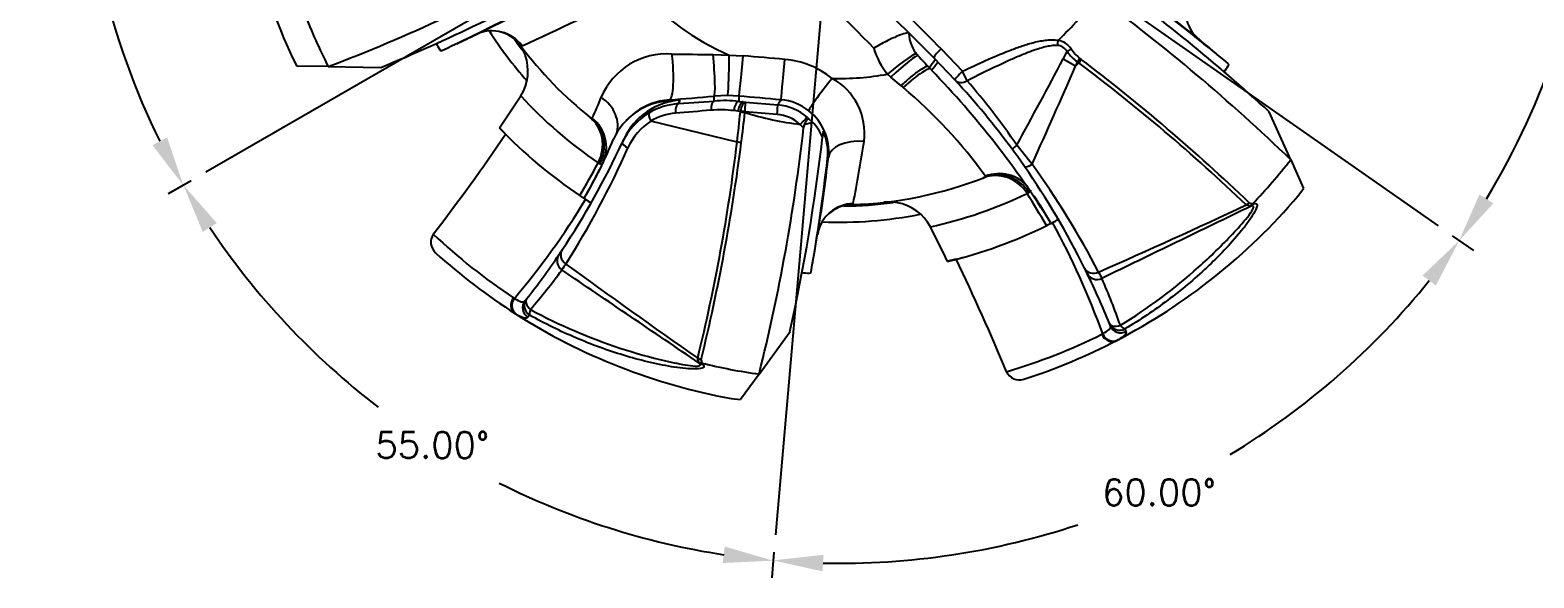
# Model space of a CAD drawing. Extents: x 72.5 to 140.5, y -17.7 to 26.
# Drawn here: x 132.07 to 137.49, y 9.7 to 11.67 of the extents above; entities that cross this region are included whole.
import ezdxf

# ---------------------------------------------------------------- set-up
doc = ezdxf.new("R2010")
doc.units = 0
doc.header["$MEASUREMENT"] = 0
doc.header["$PDMODE"] = 3
doc.layers.get('0').update_dxf_attribs({"linetype": 'CONTINUOUS'})
doc.layers.get('Defpoints').update_dxf_attribs({"color": 10, "linetype": 'CONTINUOUS'})
for name, color, linetype in [('Default', 7, 'CONTINUOUS'), ('Dims', 4, 'CONTINUOUS'), ('ODG-42643R1', 7, 'CONTINUOUS')]:
    doc.layers.add(name, color=color, linetype=linetype)
doc.styles.add('RomanS', font='romans')
doc.dimstyles.get("Standard").update_dxf_attribs({"dimtxt": 0.094, "dimasz": 0.18, "dimexe": 0.0625, "dimexo": 0.0625, "dimgap": 0.09, "dimtad": 0, "dimtih": 1, "dimtoh": 1, "dimdec": 4, "dimzin": 4, "dimdsep": 46, "dimtxsty": 'RomanS', "dimcen": 0.09, "dimazin": 1, "dimtfac": 1, "dimtdec": 4, "dimtofl": 0, "dimtmove": 0, "dimatfit": 1, "dimfxl": 1, "dimtolj": 1, "dimtzin": 0, "dimarcsym": 0})

# ---------------------------------------------------------------- blocks, each defined once
blk = doc.blocks.new('SE')
at = {"layer": 'ODG-42643R1', "color": 7, "linetype": 'Continuous'}
for p, q in [((8.6089, 5.0965), (8.1701, 5.5353)), ((7.1229, 5.1404), (7.1169, 5.1419)), ((7.8122, 5.1092), (7.8705, 5.1065)), ((7.8705, 5.1065), (7.9212, 5.1042)), ((8.6351, 5.1295), (8.7127, 5.0487)), ((9.0759, 5.0928), (9.09, 5.1194)), ((6.2938, 5.0972), (6.3098, 5.0672)), ((6.4234, 5.0653), (6.3098, 5.0672)), ((6.4234, 5.0653), (6.6132, 5.062)), ((8.6856, 5.0168), (8.6089, 5.0965)), ((9.1203, 5.0665), (9.0759, 5.0928)), ((9.1321, 5.0788), (9.1203, 5.0665)), ((9.1203, 5.0665), (9.1203, 5.0665)), ((9.1321, 5.0788), (9.1272, 5.0825)), ((9.1365, 5.0949), (9.1413, 5.0912)), ((8.4542, 5.0267), (8.4416, 5.0381)), ((8.4906, 4.9963), (8.4542, 5.0267)), ((7.6547, 4.945), (7.6505, 4.9411)), ((7.6933, 4.9446), (7.6505, 4.9411)), ((7.6873, 4.9316), (7.8164, 4.9411)), ((7.8649, 4.9608), (7.8163, 4.9589)), ((7.8164, 4.9411), (7.8163, 4.9589)), ((7.9053, 4.9589), (7.8649, 4.9608)), ((7.9053, 4.9589), (7.9053, 4.9398)), ((7.9053, 4.9398), (7.9206, 4.9382)), ((7.9016, 4.9049), (7.887, 4.9065)), ((7.9023, 4.9048), (7.9016, 4.9049)), ((7.9111, 4.9033), (7.903, 4.9047)), ((7.9112, 4.9038), (7.903, 4.9047)), ((7.9206, 4.9382), (7.9295, 4.9373)), ((7.9275, 4.9025), (7.9275, 4.902)), ((7.9295, 4.9373), (8.0459, 4.9272)), ((9.8973, 4.7289), (9.8199, 4.9023)), ((7.3703, 4.8805), (7.3758, 4.8793)), ((7.8989, 4.7925), (7.5877, 4.8679)), ((8.139, 4.8442), (8.127, 4.8567)), ((8.1409, 4.8563), (8.139, 4.8442)), ((8.1409, 4.8563), (8.1712, 4.8648)), ((8.1526, 4.8816), (8.1609, 4.8739)), ((8.1712, 4.8648), (8.1609, 4.8739)), ((8.2098, 4.8317), (8.2074, 4.8106)), ((9.8973, 4.7289), (9.9435, 4.6252)), ((7.4041, 4.7141), (7.3975, 4.7182)), ((8.7916, 4.6651), (8.7954, 4.6693)), ((9.9231, 4.5979), (9.9435, 4.6252)), ((7.3347, 4.5975), (7.3313, 4.5997)), ((8.3181, 4.5709), (8.3134, 4.5669)), ((8.9525, 4.6112), (8.9457, 4.6075)), ((9.7491, 4.561), (9.7365, 4.5658)), ((9.7472, 4.5738), (9.7595, 4.5701)), ((9.7542, 4.5615), (9.7491, 4.561)), ((9.7595, 4.5701), (9.7646, 4.5709)), ((8.1751, 4.3735), (8.1934, 4.4819)), ((9.0188, 4.4927), (9.0152, 4.4909)), ((8.172, 4.355), (8.1725, 4.3582)), ((7.0919, 4.2304), (7.095, 4.2283)), ((7.1334, 4.2188), (7.1392, 4.2262)), ((7.1026, 4.1706), (7.0994, 4.1726)), ((7.1502, 4.1678), (7.1442, 4.1601)), ((9.2462, 4.1291), (9.2426, 4.1379)), ((7.9784, 3.9548), (8.09, 4.1085)), ((9.2154, 4.0989), (9.2187, 4.1006)), ((9.2725, 4.0783), (9.2691, 4.0766)), ((9.2987, 4.1181), (9.3024, 4.1091)), ((7.7589, 3.9992), (7.7568, 4.0125)), ((7.7619, 3.995), (7.7589, 3.9992)), ((7.7691, 4.0072), (7.772, 3.9947)), ((7.772, 3.9947), (7.7752, 3.9907)), ((7.9784, 3.9548), (7.9117, 3.8629)), ((7.8779, 3.867), (7.9117, 3.8629))]:
    blk.add_line(p, q, dxfattribs=at)
for centre, radius, start, end in [((8.2675, 6.0036), 2.1719, 182.4651, 204.6668), ((113.6462, 109.8164), 148.279, 224.672276, 224.911386), ((4.5957, -0.9796), 7.9025, 51.02395, 54.91656), ((3.9429, 11.5214), 6.9163, 291.01717, 298.60095), ((3.223, 12.7606), 8.4478, 295.30218, 299.8172), ((3.4903, 12.2827), 7.9025, 296.02395, 299.91656), ((152.6833, 147.4917), 202.6972, 224.487486, 224.614024), ((4.2755, -1.4238), 8.4478, 50.30218, 54.8172), ((3.9249, 11.5252), 7, 292.58492, 298.96059), ((5.0985, -0.2656), 7, 47.58492, 53.96059), ((3.6131, 12.8943), 8.5113, 294.3539, 297.27356), ((8.2675, 6.0036), 0.9811, 222.2852, 246.1318), ((8.2675, 6.0036), 1.1555, 313.1234, 323.6791), ((5.0943, -0.2477), 6.9163, 46.01717, 53.60095), ((8.2675, 6.0036), 2.0691, 201.1464, 206.9692), ((3.8267, 11.6929), 7.225, 295.05976, 295.67843), ((8.2675, 6.0036), 1.5, 212.6992, 221.2615), ((7.0131, 5.0653), 0.1292, 36.8629, 78.3273), ((8.2675, 6.0036), 1.4421, 215.5273, 217.5098), ((8.6436, 5.1892), 0.1245, 181.367, 223.0071), ((9.0452, 5.0901), 0.0712, 33.4787, 80.1638), ((4.988, -0.4254), 7.225, 50.05764, 50.67843), ((8.2675, 6.0036), 1.6875, 210.4427, 211.3154), ((7.264, 5.2602), 0.1898, 215.806, 217.6749), ((6.9793, 5.0511), 0.1646, 19.6769, 34.0762), ((8.2675, 6.0036), 1.4375, 216.8304, 231.3845), ((6.9745, 5.0497), 0.1696, 328.0829, 19.576), ((7.6449, 4.8549), 0.2565, 85.7986, 157.1225), ((7.9424, 24.1565), 19.0478, 269.16157, 269.6082), ((-3.6615, -130.7564), 136.3535, 85.063768, 85.127055), ((8.6435, 5.2037), 0.2611, 195.9625, 219.3576), ((49.0445, 42.8683), 55.369, 223.0036, 223.06388), ((9.0539, 5.101), 0.0405, 27.0888, 89.266), ((9.2258, 5.2192), 0.1685, 216.2804, 234.1971), ((9.2236, 5.2075), 0.1424, 213.2708, 232.2758), ((8.044, 4.7766), 0.3159, 51.2235, 85.0333), ((10.3413, 6.6835), 2.3853, 222.8407, 223.1514), ((6.2183, 2.7496), 3.3135, 31.9254, 44.0189), ((-6.4253, 13.241), 17.5122, 331.11511, 332.27137), ((-26.3944, 20.5588), 38.7467, 335.85999, 336.43208), ((-0.2882, 9.1425), 10.2535, 336.57659, 336.67387), ((5.2136, -0.1501), 6.5343, 46.1963, 53.15245), ((4.9231, -0.4621), 6.9737, 46.23081, 52.78031), ((8.2675, 6.0036), 1.6875, 325.4427, 326.3154), ((8.2675, 6.0036), 0.9811, 268.5014, 280.224), ((8.1328, 4.8247), 0.2262, 352.5674, 61.1944), ((6.9055, 3.1143), 2.4607, 49.6527, 49.8947), ((6.5759, 3.0635), 2.875, 36.309, 42.7956), ((6.8853, 3.4081), 2.4452, 34.1755, 41.0559), ((1.1799, 8.8021), 7.073, 325.97066, 327.0989), ((8.2674, 6.0036), 1.5521, 222.2454, 235.9097), ((6.5602, 5.2786), 0.9082, 333.9127, 339.1003), ((7.6671, 4.7064), 0.2352, 94.0301, 155.7645), ((7.7113, 4.7021), 0.2431, 94.2444, 154.9425), ((7.6689, 4.7156), 0.2298, 93.5229, 110.8108), ((4.9145, 37.8111), 32.98, 274.76605, 275.04781), ((4.8528, 6.2472), 3.125, 335.1015, 335.3639), ((7.8537, 4.4472), 0.4953, 84.019, 94.3217), ((9.4567, 4.0781), 1.6466, 148.212, 148.9573), ((8.0406, 4.7575), 0.1888, 51.7262, 84.9925), ((7.3929, 3.6674), 1.7235, 35.54, 50.0979), ((7.7067, 4.6875), 0.245, 120.5854, 155.1755), ((7.6689, 4.7156), 0.2298, 110.8108, 132.3936), ((7.7059, 4.6886), 0.2437, 94.3822, 120.5679), ((7.6924, 4.7006), 0.1974, 94.7097, 122.0377), ((16.5989, -105.2809), 110.5389, 94.562849, 94.629951), ((7.8399, 4.4731), 0.4359, 83.7962, 94.5635), ((1.6552, 5.539), 6.2881, 353.18154, 354.1735), ((7.9031, 4.9068), 0.00214, 247.9214, 265.8067), ((7.8962, 4.6068), 0.2942, 83.9585, 87.1495), ((7.8953, 4.61), 0.2937, 83.7197, 86.917), ((0.7152, 5.7061), 7.2569, 352.75244, 353.6172), ((8.3177, 4.8593), 0.3926, 173.7592, 174.1353), ((8.2675, 6.0036), 1.1555, 252.8735, 263.0177), ((8.031, 4.748), 0.1451, 48.5563, 85.0577), ((8.0297, 4.7415), 0.1864, 48.7449, 85.0205), ((8.0424, 4.7579), 0.1873, 354.1824, 52.0665), ((8.2675, 6.0036), 1.6875, 223.4132, 236.3727), ((7.6689, 4.7156), 0.2298, 133.4845, 137.8532), ((7.7026, 4.6856), 0.2155, 122.2194, 156.4269), ((7.6208, 4.7589), 0.1656, 133.4268, 133.9218), ((1.2694, 5.6256), 6.9139, 346.01547, 353.51065), ((8.054, 4.7471), 0.1661, 22.4931, 45.1286), ((8.0424, 4.7544), 0.1845, 353.3022, 24.7595), ((1.4842, 8.5827), 6.7286, 322.2229, 326.01339), ((8.2675, 6.0036), 1.6875, 224.4756, 225.5149), ((4.8755, 5.9985), 2.875, 326.3129, 335.1513), ((5.9738, 5.4007), 1.595, 329.5277, 337.9925), ((4.8755, 5.9985), 2.875, 335.1513, 335.4741), ((1.4111, 5.5715), 6.5344, 346.19675, 353.15272), ((0.9956, 5.667), 6.9739, 346.23124, 352.78054), ((1.2536, 5.6135), 7, 347.58492, 353.41403), ((1.9888, 5.7863), 6.445, 349.13063, 351.15635), ((-2.7309, -4.6414), 14.9756, 38.65458, 38.99359), ((4.571, 6.0738), 3.21, 327.5725, 336.0709), ((1.4667, 5.5056), 6.8028, 349.99757, 353.47821), ((1.4265, 5.5458), 6.8499, 350.87035, 353.23497), ((8.1831, 4.7592), 0.05, 328.2184, 335.9962), ((6.5759, 3.0635), 2.875, 34.8098, 36.309), ((8.2675, 6.0036), 2.0691, 316.1464, 321.9692), ((4.8945, 6.0386), 2.8299, 329.4391, 332.1867), ((4.8352, 6.0025), 2.8821, 330.6938, 332.9856), ((6.5759, 3.0635), 2.875, 26.313, 34.8098), ((6.3595, 2.8381), 3.2088, 27.5715, 35.7462), ((8.2675, 6.0036), 1.4375, 271.8304, 291.3845), ((4.9444, 6.0476), 2.8169, 319.7712, 328.7403), ((8.2675, 6.0036), 1.6875, 236.8997, 237.756), ((8.3166, 4.438), 0.1292, 91.8629, 133.3273), ((8.2675, 6.0036), 1.4421, 270.6691, 277.7786), ((8.3009, 4.7552), 0.1898, 270.806, 272.6749), ((8.4483, 4.4118), 0.1646, 79.6769, 96.6287), ((8.4471, 4.407), 0.1696, 28.0829, 79.576), ((8.2675, 6.0036), 1.5521, 282.2454, 295.9097), ((6.5507, 3.1001), 2.8299, 29.4391, 32.1867), ((6.5523, 3.0307), 2.8821, 30.6938, 32.9436), ((-3.5843, 33.1175), 31.5063, 293.94724, 295.01142), ((8.2675, 6.0036), 2.1719, 297.4651, 319.6668), ((8.2675, 6.0036), 1.5, 267.6925, 281.236), ((8.2675, 6.0036), 1.6875, 296.8997, 297.756), ((8.2835, 5.9728), 1.6527, 297.1515, 297.7623), ((6.8456, 4.4315), 0.0521, 145.8325, 227.4817), ((8.2675, 6.0037), 2.1277, 226.4837, 236.4573), ((2.3001, 1.2648), 7.073, 25.97066, 27.0989), ((8.2675, 6.0036), 1.6875, 283.4132, 296.3711), ((8.2675, 6.0036), 1.6875, 296.7861, 297.1578), ((6.5678, 3.1477), 2.8169, 19.7712, 28.7403), ((4.8755, 5.9985), 2.875, 325.8888, 326.3129), ((8.2675, 6.0036), 2.1719, 227.8649, 237.4651), ((4.8755, 5.9985), 2.875, 321.9433, 325.8888), ((8.3322, 3.6558), 1.2616, 146.4792, 147.6459), ((25.9039, 29.9389), 31.6464, 233.9506, 235.01007), ((8.2675, 6.0036), 1.6875, 284.4756, 285.5149), ((2.6423, 1.4187), 6.7286, 22.2229, 26.01339), ((5.1435, 5.9019), 2.6411, 319.5509, 323.499), ((8.2675, 6.0036), 1.6875, 265.4427, 266.3154), ((6.5759, 3.0635), 2.875, 25.8889, 26.313), ((6.5759, 3.0635), 2.875, 21.9433, 25.8889), ((10.3326, 4.8855), 1.2609, 206.4792, 207.6467), ((6.7936, 3.2473), 2.6411, 19.5509, 23.499), ((8.2675, 6.0036), 2.1719, 237.4651, 259.6668), ((8.2674, 6.0037), 2.1277, 286.4837, 296.4573), ((8.2675, 6.0036), 2.1719, 287.8649, 297.4651), ((8.2675, 6.0036), 2.0691, 256.1465, 261.9692), ((8.9181, 3.9862), 0.0521, 205.8325, 287.4817)]:
    blk.add_arc(centre, radius, start, end, dxfattribs=at)
for centre, major_axis, ratio, start_param, end_param in [((9.6519, 5.2683), (0.0868, 0.1034), 0.991875, 1.77877, 3.117512), ((7.016, 5.0597), (0.0571, -0.1223), 0.991875, 3.121029, 3.153209), ((7.016, 5.0597), (0.0571, -0.1223), 0.991875, 1.77877, 3.121029), ((9.0609, 5.1565), (0.0068, 0.0394), 0.104514, 1.492094, 1.978301), ((9.6519, 5.2683), (0.0868, 0.1034), 0.991875, 3.117512, 3.153209), ((7.0088, 5.061), (-0.1081, -0.0809), 0.994183, 3.141593, 3.169589), ((7.6425, 5.0794), (0.0112, -0.1345), 0.180346, 0.044361, 1.791282), ((7.8041, 5.0932), (0.0119, -0.1345), 0.07062, 0.043743, 1.683277), ((7.8657, 5.0957), (-0.0011, -0.135), 0.034752, 0.043832, 1.650858), ((7.917, 5.0932), (-0.0119, -0.1345), 0.024098, 0.043646, 1.654677), ((8.4437, 5.0266), (-0.1039, -0.0862), 0.075967, 3.128208, 4.669531), ((8.4571, 5.0116), (-0.0969, -0.094), 0.095624, 3.197871, 4.649641), ((8.6371, 5.1247), (0.0283, 0.0283), 0.121008, 1.521484, 3.141593), ((9.1064, 5.1275), (-0.0334, -0.022), 0.064425, 4.724121, 5.182841), ((8.0688, 5.0798), (-0.0118, -0.1345), 0.010825, 0.043636, 1.65739), ((8.7149, 5.0439), (0.0294, 0.0272), 0.124377, 1.530885, 3.141593), ((8.7149, 5.0439), (0.0173, -0.0361), 0.001352, 0.599459, 1.701689), ((9.1367, 5.0946), (0.0239, 0.0321), 0.009645, 1.569177, 1.966396), ((9.1414, 5.0911), (0.024, 0.032), 0.002596, 1.570365, 1.966426), ((8.2415, 5.0111), (-0.0838, -0.1058), 0.052432, 4.642616, 6.235928), ((8.7149, 5.0439), (0.0294, 0.0272), 0.813392, 3.141593, 4.46634), ((7.337, 4.8673), (-0.1234, 0.0548), 0.827204, 3.226146, 4.488907), ((7.82, 4.9013), (-0.003, 0.0399), 0.361959, 0.046809, 1.385145), ((7.9018, 4.9), (0.0042, 0.0398), 0.386903, 0.047321, 1.449281), ((7.6026, 4.8641), (-0.0203, 0.0345), 0.283042, 0.029527, 1.297894), ((7.691, 4.8918), (-0.003, 0.0399), 0.362244, 0.046815, 1.405439), ((7.926, 4.8975), (0.0042, 0.0398), 0.387148, 0.047326, 1.45225), ((7.926, 4.8975), (-0.0398, 0.0042), 0.128122, 4.687242, 5.106978), ((7.926, 4.8975), (0.0034, 0.0399), 0.027868, 4.840304, 6.239535), ((8.0424, 4.8874), (0.0035, 0.0399), 0.014753, 4.842459, 6.239547), ((7.2816, 4.7786), (-0.0846, -0.1052), 0.966926, 1.76169, 3.141593), ((7.2861, 4.775), (-0.0843, -0.1055), 0.982908, 1.765516, 3.141593), ((7.2923, 4.774), (0.1155, -0.0699), 0.994964, 0.119143, 1.445374), ((8.1264, 4.8515), (0.0264, 0.0301), 0.074012, 0.048058, 1.462777), ((7.5206, 4.7735), (-0.0363, 0.0168), 0.215455, 0, 1.231641), ((7.9142, 4.7905), (-0.0397, 0.0047), 0.002596, 4.711958, 5.108019), ((8.3626, 4.7216), (-0.134, 0.0162), 0.540845, 4.818246, 6.267632), ((8.9249, 4.7896), (0.0322, 0.0237), 0.097148, 2.039922, 3.141593), ((8.8354, 4.5373), (0.0488, -0.1259), 0.966926, 1.76169, 3.141593), ((8.8408, 4.5394), (0.0492, -0.1257), 0.982908, 1.765516, 3.141593), ((8.8448, 4.5443), (0.1183, 0.0651), 0.994964, 0.189572, 1.445374), ((8.9693, 4.7276), (0.0328, 0.0228), 0.241336, 3.141593, 4.382336), ((8.3228, 4.4371), (0.133, -0.0234), 0.991875, 1.77877, 3.121029), ((8.3177, 4.4319), (0.0043, -0.1349), 0.994183, 3.141593, 3.169589), ((9.7202, 4.5999), (-0.0277, -0.0289), 0.938734, 1.229453, 1.566249), ((9.7321, 4.5965), (0.0027, -0.0399), 0.90262, 0.415035, 0.788201), ((9.737, 4.5973), (0.0087, -0.039), 0.869412, 0.260597, 0.65413), ((8.3228, 4.4371), (0.133, -0.0234), 0.991875, 3.121029, 3.153209), ((7.301, 4.3817), (-0.0333, 0.0222), 0.892248, 0, 1.549558), ((7.2889, 4.3638), (-0.0331, 0.0224), 0.994922, 0, 1.567321), ((9.1889, 4.3557), (0.0359, 0.0177), 0.892237, 3.141593, 4.691144), ((9.1984, 4.3363), (0.036, 0.0175), 0.994923, 3.141593, 4.708914), ((7.1209, 4.2063), (0.0215, 0.0337), 0.941657, 1.454953, 3.141593), ((7.1241, 4.2044), (0.021, 0.0341), 0.941457, 1.442068, 3.127047), ((7.1648, 4.1941), (-0.0314, 0.0248), 0.993843, 0, 1.690311), ((7.1707, 4.2016), (-0.0315, 0.0247), 0.9893, 0, 1.687058), ((7.1707, 4.2016), (0.0315, -0.0247), 0.532332, 3.141593, 4.570972), ((7.1707, 4.2016), (-0.0195, -0.0349), 0.255198, 5.234466, 6.132746), ((9.2797, 4.1528), (0.0371, 0.0149), 0.532332, 3.141593, 4.570972), ((9.2797, 4.1528), (0.0371, 0.0149), 0.9893, 3.141593, 4.82865), ((9.2833, 4.144), (0.0372, 0.0148), 0.993843, 3.141593, 4.831903), ((9.2797, 4.1528), (0.0205, -0.0343), 0.255198, 5.234466, 6.132746), ((9.2507, 4.112), (0.0184, -0.0355), 0.941657, 4.596546, 6.283185), ((9.254, 4.1138), (0.019, -0.0352), 0.941457, 4.583661, 6.26864), ((7.7782, 4.0437), (-0.0388, 0.0095), 0.938729, 1.230106, 1.566895), ((7.7812, 4.0317), (-0.0332, -0.0223), 0.902646, 0.415172, 0.788327), ((7.7843, 4.0278), (-0.0295, -0.0271), 0.86943, 0.260652, 0.654177)]:
    blk.add_ellipse(centre, major_axis=major_axis, ratio=ratio, start_param=start_param, end_param=end_param, dxfattribs=at)
for points, knots in [([(8.5189, 5.1864), (8.5166, 5.1887), (8.5004, 5.1847), (8.4652, 5.1701), (8.4515, 5.1638), (8.4229, 5.1492), (8.4074, 5.1407), (8.3925, 5.1319)], [0, 0, 0, 0, 0.5, 0.5, 0.75, 0.75, 1, 1, 1, 1]), ([(8.7127, 5.0487), (8.7402, 5.0618), (8.7679, 5.0748), (8.8237, 5.0997), (8.8517, 5.1117), (8.8943, 5.1283), (8.9086, 5.1336), (8.9374, 5.1433), (8.9519, 5.1479), (8.974, 5.1536), (8.9814, 5.1554), (8.9965, 5.1584), (9.0041, 5.1597), (9.0193, 5.1615), (9.0269, 5.1621), (9.0421, 5.1621), (9.0497, 5.1616), (9.0573, 5.1603)], [0, 0, 0, 0, 0.25, 0.25, 0.5, 0.5, 0.625, 0.625, 0.75, 0.75, 0.8125, 0.8125, 0.875, 0.875, 0.9375, 0.9375, 1, 1, 1, 1]), ([(9.0544, 5.1415), (9.047, 5.142), (9.0397, 5.1415), (9.0253, 5.1396), (9.0182, 5.1382), (9.004, 5.1347), (8.9969, 5.1327), (8.9829, 5.1284), (8.976, 5.126), (8.9554, 5.1187), (8.9418, 5.1133), (8.9147, 5.1022), (8.9013, 5.0964), (8.8612, 5.0785), (8.8347, 5.066), (8.7818, 5.0404), (8.7554, 5.0274), (8.7292, 5.0142)], [0, 0, 0, 0, 0.0625, 0.0625, 0.125, 0.125, 0.1875, 0.1875, 0.25, 0.25, 0.375, 0.375, 0.5, 0.5, 0.75, 0.75, 1, 1, 1, 1]), ([(8.5879, 5.0668), (8.5862, 5.0667), (8.5841, 5.0661), (8.5758, 5.063), (8.5679, 5.0586), (8.5491, 5.046), (8.5382, 5.0378), (8.5151, 5.0187), (8.5028, 5.0078), (8.4906, 4.9963)], [0.1485175, 0.1485175, 0.1485175, 0.1485175, 0.25, 0.25, 0.5, 0.5, 0.75, 0.75, 1, 1, 1, 1]), ([(8.5978, 5.058), (8.5918, 5.0584), (8.581, 5.0536), (8.5477, 5.0323), (8.5228, 5.0123), (8.4985, 4.9896)], [0.121833, 0.121833, 0.121833, 0.121833, 0.5, 0.5, 1, 1, 1, 1]), ([(7.9206, 4.9382), (7.9187, 4.9382), (7.9169, 4.9373), (7.9141, 4.9349), (7.9132, 4.9339), (7.9114, 4.9315), (7.9105, 4.9302), (7.908, 4.9256), (7.9065, 4.922), (7.904, 4.9138), (7.903, 4.9095), (7.9023, 4.9048)], [0, 0, 0, 0, 0.25, 0.25, 0.375, 0.375, 0.5, 0.5, 0.75, 0.75, 1, 1, 1, 1]), ([(7.9109, 4.9007), (7.9109, 4.9015), (7.911, 4.9024), (7.9111, 4.9033), (7.9111, 4.9033), (7.9111, 4.9033), (7.9111, 4.9033)], [0, 0, 0, 0, 0.999557, 0.999557, 0.999557, 1, 1, 1, 1]), ([(7.9111, 4.9033), (7.9111, 4.9033), (7.9111, 4.9033), (7.9111, 4.9033), (7.9111, 4.9035), (7.9112, 4.9036), (7.9112, 4.9038)], [0, 0, 0, 0, 0.002286, 0.002286, 0.002286, 1, 1, 1, 1]), ([(8.1609, 4.8739), (8.1595, 4.8751), (8.1578, 4.8757), (8.1543, 4.8754), (8.1525, 4.8746), (8.1497, 4.8721), (8.1488, 4.8712), (8.1471, 4.8689), (8.1462, 4.8676), (8.1437, 4.8633), (8.1422, 4.86), (8.1409, 4.8563)], [0, 0, 0, 0, 0.25, 0.25, 0.5, 0.5, 0.625, 0.625, 0.75, 0.75, 1, 1, 1, 1]), ([(7.3485, 4.5918), (7.3472, 4.5903), (7.3452, 4.5905), (7.3406, 4.5934), (7.338, 4.5952), (7.3347, 4.5974)], [0, 0, 0, 0, 0.5, 0.5, 0.8754105, 0.8754105, 0.8754105, 0.8754105]), ([(9.7542, 4.5615), (9.6645, 4.518), (9.5747, 4.4745), (9.3951, 4.3875), (9.3054, 4.344), (9.2156, 4.3004)], [0, 0, 0, 0, 0.5, 0.5, 1, 1, 1, 1]), ([(9.2824, 4.1312), (9.3846, 4.1935), (9.4781, 4.2639), (9.6074, 4.3794), (9.6488, 4.4197), (9.7061, 4.481), (9.7247, 4.5017), (9.7488, 4.5319), (9.7564, 4.5421), (9.763, 4.5548), (9.7642, 4.5586), (9.7621, 4.5627), (9.7587, 4.5627), (9.7542, 4.5615)], [0, 0, 0, 0, 0.5, 0.5, 0.75, 0.75, 0.875, 0.875, 0.9375, 0.9375, 0.96875, 0.96875, 1, 1, 1, 1]), ([(9.7646, 4.5709), (9.7686, 4.5718), (9.7718, 4.5717), (9.7756, 4.5687), (9.7762, 4.566), (9.7746, 4.555), (9.7695, 4.5448), (9.7571, 4.5237), (9.7495, 4.5126), (9.7333, 4.4904), (9.7246, 4.4793), (9.6794, 4.4238), (9.6374, 4.3801), (9.5491, 4.2976), (9.5024, 4.2586), (9.4042, 4.185), (9.3528, 4.1504), (9.2987, 4.1181)], [0, 0, 0, 0, 0.03125, 0.03125, 0.0625, 0.0625, 0.125, 0.125, 0.1875, 0.1875, 0.25, 0.25, 0.5, 0.5, 0.75, 0.75, 1, 1, 1, 1]), ([(9.0306, 4.5019), (9.0313, 4.5), (9.0302, 4.4984), (9.0253, 4.4959), (9.0225, 4.4945), (9.0189, 4.4927)], [0, 0, 0, 0, 0.5, 0.5, 0.8777152, 0.8777152, 0.8777152, 0.8777152]), ([(7.7619, 3.995), (7.6793, 4.051), (7.5968, 4.107), (7.4317, 4.219), (7.3491, 4.275), (7.2665, 4.3309)], [0, 0, 0, 0, 0.5, 0.5, 1, 1, 1, 1]), ([(7.095, 4.2283), (7.1053, 4.222), (7.1136, 4.218), (7.1264, 4.2149), (7.1309, 4.2156), (7.1334, 4.2188)], [0, 0, 0, 0, 0.5, 0.5, 1, 1, 1, 1]), ([(7.1533, 4.1884), (7.2584, 4.1312), (7.3661, 4.0853), (7.5308, 4.0311), (7.5864, 4.0154), (7.6681, 3.9964), (7.6953, 3.9907), (7.7336, 3.9849), (7.7462, 3.9834), (7.7605, 3.984), (7.7644, 3.9849), (7.7669, 3.9888), (7.7652, 3.9918), (7.7619, 3.995)], [0, 0, 0, 0, 0.5, 0.5, 0.75, 0.75, 0.875, 0.875, 0.9375, 0.9375, 0.96875, 0.96875, 1, 1, 1, 1]), ([(7.1442, 4.1601), (7.1415, 4.1567), (7.1366, 4.1559), (7.1231, 4.1594), (7.1146, 4.1633), (7.1042, 4.1696)], [0, 0, 0, 0, 0.5, 0.5, 0.976386, 0.976386, 0.976386, 0.976386]), ([(7.7752, 3.9907), (7.778, 3.9877), (7.7795, 3.9849), (7.7789, 3.9801), (7.7768, 3.9782), (7.7665, 3.9741), (7.7551, 3.9734), (7.7307, 3.9736), (7.7172, 3.9746), (7.6899, 3.9775), (7.6759, 3.9795), (7.6053, 3.991), (7.5464, 4.0055), (7.4308, 4.0407), (7.3736, 4.0617), (7.2608, 4.1099), (7.2052, 4.1371), (7.1502, 4.1678)], [0, 0, 0, 0, 0.03125, 0.03125, 0.0625, 0.0625, 0.125, 0.125, 0.1875, 0.1875, 0.25, 0.25, 0.5, 0.5, 0.75, 0.75, 1, 1, 1, 1]), ([(9.2187, 4.1006), (9.2294, 4.1063), (9.2369, 4.1115), (9.2461, 4.1211), (9.2477, 4.1253), (9.2462, 4.1291)], [0, 0, 0, 0, 0.5, 0.5, 1, 1, 1, 1]), ([(9.3024, 4.1091), (9.304, 4.1051), (9.3022, 4.1005), (9.2925, 4.0905), (9.2848, 4.0851), (9.2741, 4.0792)], [0, 0, 0, 0, 0.5, 0.5, 0.976386, 0.976386, 0.976386, 0.976386])]:
    blk.add_open_spline(points, degree=3, knots=knots, dxfattribs=at)
for points in [[(6.8258, 5.1266), (6.8279, 5.1231), (6.8304, 5.122), (6.8335, 5.1232)], [(8.5923, 5.0616), (8.5996, 5.0714), (8.607, 5.0812), (8.6143, 5.091)], [(8.6011, 5.0522), (8.6086, 5.062), (8.6161, 5.0718), (8.6235, 5.0817)], [(9.6716, 5.0677), (9.6739, 5.0711), (9.6738, 5.0739), (9.6714, 5.0761)], [(8.0571, 4.9455), (8.0065, 4.9499), (7.9559, 4.9544), (7.9053, 4.9589)], [(8.0435, 4.8925), (8.0048, 4.8958), (7.9662, 4.8992), (7.9275, 4.9025)], [(7.4131, 4.7136), (7.4116, 4.7113), (7.4086, 4.7115), (7.4041, 4.7141)], [(8.9575, 4.6187), (8.9588, 4.6163), (8.9571, 4.6138), (8.9525, 4.6112)], [(7.3671, 4.5764), (7.3706, 4.5743), (7.3732, 4.5748), (7.375, 4.5779)], [(9.0533, 4.5103), (9.0569, 4.5123), (9.0577, 4.5148), (9.056, 4.5178)], [(8.159, 4.3196), (8.1631, 4.3194), (8.1655, 4.3208), (8.1662, 4.324)], [(7.1042, 4.1696), (7.1037, 4.17), (7.1031, 4.1703), (7.1026, 4.1706)], [(9.2741, 4.0792), (9.2736, 4.0789), (9.273, 4.0786), (9.2725, 4.0783)]]:
    blk.add_open_spline(points, degree=3, dxfattribs=at)
for points in [[(7.0633, 4.8214), (7.056, 4.8288), (7.0488, 4.8363), (7.0416, 4.8439)], [(8.6893, 4.3697), (8.6792, 4.3671), (8.6691, 4.3646), (8.6589, 4.3622)]]:
    blk.add_rational_spline(points, [0.998632021978, 0.998603411061, 0.998603411061, 0.998632021978], degree=3, dxfattribs=at)
blk = doc.blocks.new('*D169')
at = {"layer": 'Defpoints', "color": 0, "transparency": 16777216}
for p in [(132.8242, 13.9944), (132.326, 13.1112), (134.9859, 12.4808), (134.9859, 12.4808), (132.7005, 11.1614)]:
    blk.add_point(p, dxfattribs=at)
at = {"layer": 'Dims', "color": 0, "lineweight": -2, "transparency": 16777216}
for p, q in [((132.773, 14.0303), (132.6955, 14.0846)), ((132.6464, 11.1301), (132.5644, 11.0828))]:
    blk.add_line(p, q, dxfattribs=at)
for start, end in [(148.7735, 174.6213), (180.3723, 206.2265)]:
    blk.add_arc((134.9859, 12.4808), 2.7336, start, end, dxfattribs=at)
at = {"layer": 'Dims', "color": 0, "transparency": 16777216}
for points in [[(132.6232, 13.9143), (132.6735, 13.8816), (132.7467, 14.0487)], [(132.5602, 11.2869), (132.5073, 11.2587), (132.6185, 11.114)]]:
    blk.add_solid(points, dxfattribs=at)
at = {"layer": 'Dims', "color": 0, "transparency": 16777216, "insert": (132.2549, 12.6001), "char_height": 0.094, "attachment_point": 5, "style": 'RomanS'}
blk.add_mtext('\\A1;65.00°', dxfattribs=at)
blk = doc.blocks.new('*D170')
at = {"layer": 'Defpoints', "color": 0, "transparency": 16777216}
for p in [(134.9859, 12.4808), (134.9859, 12.4808), (132.7005, 11.1614), (133.1691, 10.4393), (134.7559, 9.852)]:
    blk.add_point(p, dxfattribs=at)
at = {"layer": 'Dims', "color": 0, "lineweight": -2, "transparency": 16777216}
for p, q in [((132.6464, 11.1301), (132.565, 11.0831)), ((134.7505, 9.7897), (134.7423, 9.6961))]:
    blk.add_line(p, q, dxfattribs=at)
for start, end in [(213.7744, 232.4914), (243.3191, 261.2256)]:
    blk.add_arc((134.9859, 12.4808), 2.7329, start, end, dxfattribs=at)
at = {"layer": 'Dims', "color": 0, "transparency": 16777216}
for points in [[(132.6888, 10.9457), (132.7397, 10.9774), (132.6191, 11.1144)], [(134.5726, 9.8097), (134.5654, 9.7501), (134.7477, 9.7583)]]:
    blk.add_solid(points, dxfattribs=at)
at = {"layer": 'Dims', "color": 0, "transparency": 16777216, "insert": (133.5175, 10.1759), "char_height": 0.094, "attachment_point": 5, "style": 'RomanS'}
blk.add_mtext('\\A1;55.00°', dxfattribs=at)
blk = doc.blocks.new('*D171')
at = {"layer": 'Defpoints', "color": 0, "transparency": 16777216}
for p in [(134.9859, 12.4808), (134.9859, 12.4808), (137.1475, 10.9672), (134.7559, 9.852), (135.6929, 9.8421)]:
    blk.add_point(p, dxfattribs=at)
at = {"layer": 'Dims', "color": 0, "lineweight": -2, "transparency": 16777216}
for p, q in [((137.1987, 10.9314), (137.2748, 10.8781)), ((134.7505, 9.7897), (134.7424, 9.6972))]:
    blk.add_line(p, q, dxfattribs=at)
for start, end in [(301.1122, 321.224), (268.776, 288.3679)]:
    blk.add_arc((134.9859, 12.4808), 2.7318, start, end, dxfattribs=at)
at = {"layer": 'Dims', "color": 0, "transparency": 16777216}
for points in [[(137.0916, 10.788), (137.1396, 10.7519), (137.2236, 10.9139)], [(134.9259, 9.7197), (134.9292, 9.7796), (134.7478, 9.7594)]]:
    blk.add_solid(points, dxfattribs=at)
at = {"layer": 'Dims', "color": 0, "transparency": 16777216, "insert": (136.1404, 10.005), "char_height": 0.094, "attachment_point": 5, "style": 'RomanS'}
blk.add_mtext('\\A1;60.00°', dxfattribs=at)
blk = doc.blocks.new('*D172')
at = {"layer": 'Defpoints', "color": 0, "transparency": 16777216}
for p in [(137.2712, 13.8003), (134.9859, 12.4808), (134.9859, 12.4808), (137.644, 11.8508), (137.1475, 10.9672)]:
    blk.add_point(p, dxfattribs=at)
at = {"layer": 'Dims', "color": 0, "lineweight": -2, "transparency": 16777216}
for p, q in [((137.3253, 13.8315), (137.4058, 13.8779)), ((137.1987, 10.9314), (137.2748, 10.8781))]:
    blk.add_line(p, q, dxfattribs=at)
for start, end in [(0.3742, 26.224), (328.776, 354.6195)]:
    blk.add_arc((134.9859, 12.4808), 2.7318, start, end, dxfattribs=at)
at = {"layer": 'Dims', "color": 0, "transparency": 16777216}
for points in [[(137.41, 13.6738), (137.4629, 13.7021), (137.3516, 13.8467)], [(137.347, 11.0483), (137.2968, 11.0811), (137.2236, 10.914)]]:
    blk.add_solid(points, dxfattribs=at)
at = {"layer": 'Dims', "color": 0, "transparency": 16777216, "insert": (137.715, 12.3617), "char_height": 0.094, "attachment_point": 5, "style": 'RomanS'}
blk.add_mtext('\\A1;65.00°', dxfattribs=at)

msp = doc.modelspace()

# ---------------------------------------------------------------- linework, layer by layer
at = {"color": 5}
for p, q in [((134.9859, 12.48083), (132.70051, 11.16136)), ((134.9859, 12.48083), (134.7559, 9.85196)), ((134.98586, 12.48082), (137.14751, 10.96721))]:
    msp.add_line(p, q, dxfattribs=at)

# ---------------------------------------------------------------- block references
at = {"layer": 'Default'}
msp.add_blockref('SE', (126.71843, 6.47719), dxfattribs=at)

# ---------------------------------------------------------------- dimensions: what is measured, and where the dimension line sits
at = {"layer": 'Dims'}
for base, line1, line2, picture, middle in [((132.326, 13.11121), ((134.9859, 12.48083), (132.70051, 11.16136)), ((134.98586, 12.48082), (132.8242, 13.99443)), '*D169', (132.25492, 12.60005)), ((137.64398, 11.85084), ((134.98586, 12.48082), (137.27121, 13.80027)), ((134.98586, 12.48082), (137.14751, 10.96721)), '*D172', (137.71501, 12.36166)), ((133.16908, 10.43929), ((134.9859, 12.48083), (134.7559, 9.85196)), ((134.9859, 12.48083), (132.70051, 11.16136)), '*D170', (133.51751, 10.17593)), ((135.69293, 9.8421), ((134.98586, 12.48082), (137.14751, 10.96721)), ((134.9859, 12.48083), (134.7559, 9.85196)), '*D171', (136.14039, 10.00497))]:
    dim = msp.add_angular_dim_2l(base=base, line1=line1, line2=line2, dimstyle='Standard', dxfattribs=at)
    dim.commit()
    dim.dimension.update_dxf_attribs({"geometry": picture, "text_midpoint": middle})

doc.saveas('drawing.dxf')
